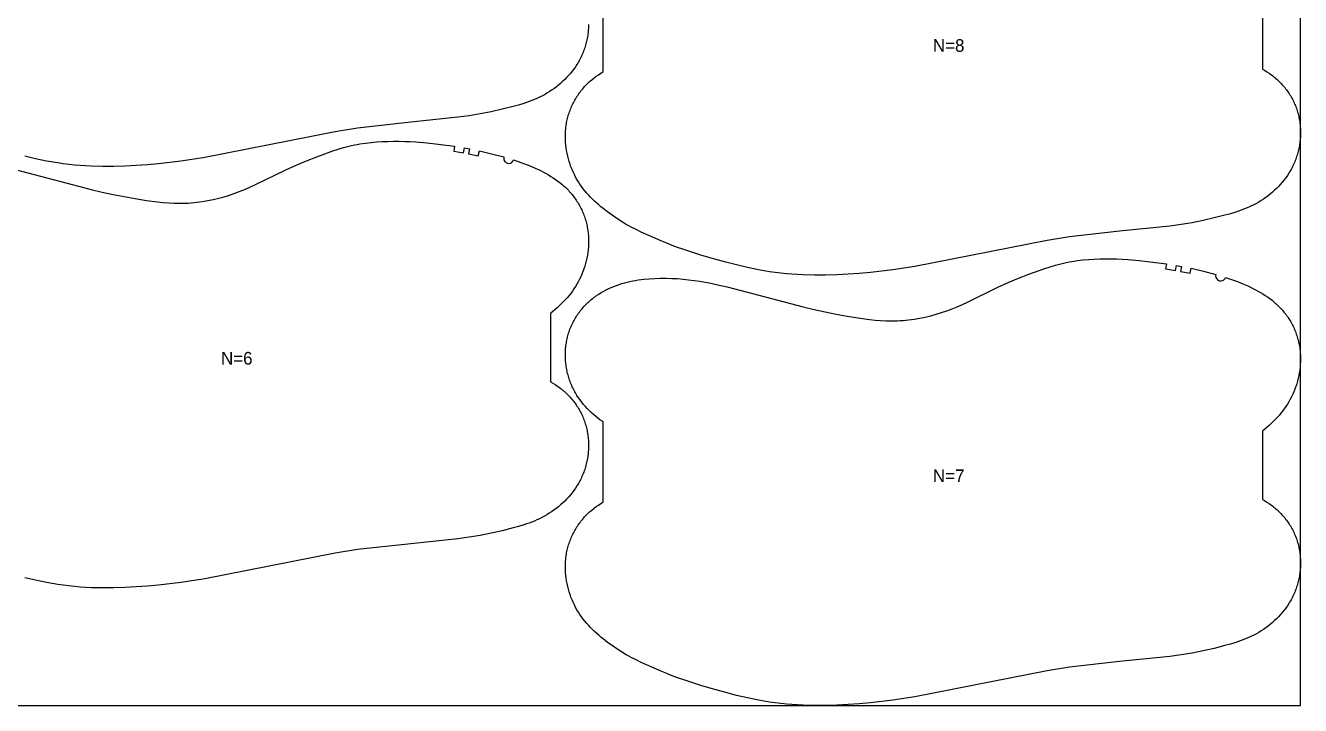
# Model space of a CAD drawing. Header units: inches. Extents: x 0 to 1977, y -12 to 1051.
# Drawn here: x 1473 to 1977, y -12 to 257 of the extents above; entities that cross this region are included whole.
import ezdxf

# ---------------------------------------------------------------- set-up
doc = ezdxf.new("R2010")
doc.units = ezdxf.units.IN

msp = doc.modelspace()

# ---------------------------------------------------------------- linework, layer by layer
at = {"layer": '1'}
for points in [[(0, -11.91), (1977.0647, -11.91), (1977.0647, 1050.7065), (0, 1050.7065), (0, -11.91)], [(1947.442, 157.1454), (1952.2027, 155.4687), (1954.2597, 154.6386), (1956.2891, 153.7433), (1957.2921, 153.2696), (1958.2865, 152.7777), (1959.2718, 152.2669), (1960.2474, 151.7365), (1961.2124, 151.1859), (1962.165, 150.6137), (1963.103, 150.0186), (1964.0243, 149.3992), (1964.9267, 148.7541), (1965.808, 148.082), (1966.6662, 147.3815), (1967.0859, 147.0202), (1967.499, 146.6512), (1967.9052, 146.2746), (1968.3044, 145.8902), (1968.6964, 145.4984), (1969.0812, 145.0993), (1969.4585, 144.6929), (1969.8281, 144.2795), (1970.1901, 143.8593), (1970.5441, 143.4322), (1970.8902, 142.9986), (1971.228, 142.5585), (1971.5576, 142.1121), (1971.8787, 141.6596), (1972.1911, 141.2011), (1972.4949, 140.7367), (1972.7897, 140.2666), (1973.0755, 139.7909), (1973.3522, 139.3099), (1973.6195, 138.8236), (1973.8776, 138.3323), (1974.1261, 137.8361), (1974.3651, 137.3353), (1974.5945, 136.8301), (1974.8142, 136.3206), (1975.024, 135.807), (1975.2239, 135.2895), (1975.4138, 134.7683), (1975.5936, 134.2436), (1975.7633, 133.7156), (1975.9226, 133.1845), (1976.0716, 132.6504), (1976.2101, 132.1136), (1976.3381, 131.5742), (1976.4554, 131.0325), (1976.5622, 130.4886), (1976.6585, 129.9427), (1976.7443, 129.3951), (1976.8198, 128.8458), (1976.885, 128.2952), (1976.9401, 127.7434), (1976.9849, 127.1906), (1977.0198, 126.637), (1977.0446, 126.0827), (1977.0596, 125.5281), (1977.0647, 124.9733), (1977.06, 124.4184), (1977.0457, 123.8637), (1976.9882, 122.7557), (1976.8929, 121.6506), (1976.7603, 120.5495), (1976.5912, 119.4534), (1976.386, 118.3634), (1976.1455, 117.2804), (1975.8703, 116.2053), (1975.561, 115.1393), (1975.2181, 114.0831), (1974.8424, 113.038), (1974.4339, 112.0052), (1973.9928, 110.9862), (1973.519, 109.9824), (1973.0129, 108.9951), (1972.4743, 108.0258), (1971.9035, 107.0759), (1971.3006, 106.1468), (1970.6659, 105.2395), (1970.0012, 104.3538), (1969.3086, 103.4891), (1968.5903, 102.6446), (1967.8483, 101.8197), (1967.0848, 101.0138), (1966.3018, 100.2263), (1965.5014, 99.4565), (1964.6856, 98.7038), (1963.8552, 97.9676), (1963.0111, 97.2476), (1962.1539, 96.5432), (1962.0647, 96.4737), (1962.0647, 69.4641), (1962.8841, 68.9926), (1963.8269, 68.4069), (1964.7488, 67.7892), (1965.2014, 67.4684), (1965.6482, 67.1397), (1966.089, 66.803), (1966.5236, 66.4584), (1966.9518, 66.1059), (1967.3733, 65.7455), (1967.788, 65.3773), (1968.1956, 65.0013), (1968.596, 64.6175), (1968.989, 64.226), (1969.3744, 63.827), (1969.7521, 63.4206), (1970.1219, 63.0069), (1970.4836, 62.5863), (1970.837, 62.1586), (1971.182, 61.7242), (1971.5184, 61.2832), (1971.846, 60.8356), (1972.1647, 60.3817), (1972.4743, 59.9216), (1972.7746, 59.4555), (1973.0654, 58.9834), (1973.3467, 58.5056), (1973.6182, 58.0222), (1973.8797, 57.5333), (1974.1312, 57.0391), (1974.3727, 56.54), (1974.6041, 56.036), (1974.8253, 55.5275), (1975.0364, 55.0146), (1975.2372, 54.4976), (1975.4278, 53.9766), (1975.6081, 53.452), (1975.778, 52.9239), (1975.9375, 52.3925), (1976.0865, 51.8581), (1976.2251, 51.3209), (1976.3531, 50.7811), (1976.4705, 50.239), (1976.5773, 49.6947), (1976.6735, 49.1485), (1976.759, 48.6006), (1976.8339, 48.0511), (1976.8982, 47.5003), (1976.9521, 46.9484), (1976.9954, 46.3955), (1977.0283, 45.8418), (1977.0508, 45.2876), (1977.0629, 44.733), (1977.0647, 44.1782), (1977.0561, 43.6235), (1977.0374, 43.0689), (1977.0084, 42.5148), (1976.9692, 41.9612), (1976.9198, 41.4085), (1976.8604, 40.8567), (1976.7909, 40.3061), (1976.7113, 39.7569), (1976.6217, 39.2092), (1976.5221, 38.6633), (1976.4126, 38.1194), (1976.2931, 37.5776), (1976.1636, 37.0381), (1976.0243, 36.5012), (1975.8751, 35.967), (1975.7161, 35.4357), (1975.5472, 34.9075), (1975.3686, 34.3826), (1975.1801, 33.8612), (1974.982, 33.3435), (1974.7741, 32.8297), (1974.5565, 32.32), (1974.3293, 31.8145), (1974.0925, 31.3134), (1973.8465, 30.8168), (1973.5913, 30.3247), (1973.3271, 29.8373), (1973.0541, 29.3546), (1972.7725, 28.8769), (1972.4825, 28.404), (1971.8777, 27.4737), (1971.2411, 26.5644), (1970.5742, 25.6769), (1969.8784, 24.812), (1969.1548, 23.9705), (1968.4046, 23.153), (1967.6287, 22.3601), (1966.828, 21.5923), (1966.0035, 20.8503), (1965.156, 20.1346), (1964.2865, 19.4457), (1963.396, 18.7844), (1962.4854, 18.151), (1961.5559, 17.5456), (1960.6086, 16.9682), (1959.6447, 16.4186), (1958.6654, 15.8968), (1957.6719, 15.4027), (1956.6653, 14.9363), (1955.6469, 14.4975), (1954.6177, 14.0857), (1953.579, 13.6989), (1952.532, 13.3344), (1951.4777, 12.9896), (1949.3523, 12.3487), (1947.2121, 11.7552), (1942.9118, 10.6564), (1938.5862, 9.6715), (1934.2331, 8.8091), (1929.8555, 8.0813), (1925.4583, 7.4894), (1905.5985, 5.4034), (1885.7509, 3.2043), (1876.989, 1.7928), (1824.7384, -8.4786), (1820.3562, -9.1763), (1815.9614, -9.794), (1807.1474, -10.8326), (1802.727, -11.2229), (1798.2996, -11.5237), (1793.8675, -11.7405), (1789.4317, -11.8721), (1784.9937, -11.91), (1780.5573, -11.821), (1778.3411, -11.7173), (1776.1274, -11.5709), (1773.917, -11.3808), (1771.711, -11.1458), (1769.5102, -10.8655), (1767.315, -10.5427), (1762.9424, -9.7841), (1758.5944, -8.8974), (1754.2694, -7.9042), (1749.9659, -6.8213), (1745.6859, -5.6503), (1740.5752, -4.1304), (1732.9798, -1.6752), (1730.8874, -0.9379), (1728.8106, -0.1601), (1726.7521, 0.6638), (1724.708, 1.5246), (1716.5882, 5.1183), (1714.5831, 6.0672), (1712.605, 7.0684), (1711.6289, 7.5937), (1710.662, 8.1361), (1708.7559, 9.2699), (1706.8868, 10.4653), (1705.0549, 11.718), (1703.2612, 13.0251), (1701.5107, 14.3889), (1700.6536, 15.0932), (1699.8094, 15.8133), (1698.9791, 16.5494), (1698.1632, 17.3021), (1697.3629, 18.0719), (1696.5799, 18.8594), (1695.8163, 19.6653), (1695.0744, 20.4902), (1694.356, 21.3347), (1693.6635, 22.1995), (1692.9988, 23.0852), (1692.3641, 23.9924), (1691.7611, 24.9215), (1691.1903, 25.8714), (1690.6518, 26.8407), (1690.1456, 27.828), (1689.6719, 28.8319), (1689.2308, 29.8509), (1688.8223, 30.8836), (1688.4465, 31.9288), (1688.1037, 32.9849), (1687.7944, 34.051), (1687.5191, 35.126), (1687.2786, 36.2091), (1687.0735, 37.2991), (1686.9043, 38.3951), (1686.7718, 39.4962), (1686.6765, 40.6013), (1686.619, 41.7093), (1686.6047, 42.264), (1686.6, 42.8189), (1686.6051, 43.3737), (1686.62, 43.9284), (1686.6449, 44.4826), (1686.6797, 45.0362), (1686.7246, 45.589), (1686.7796, 46.1408), (1686.8449, 46.6915), (1686.9204, 47.2407), (1687.0062, 47.7883), (1687.1025, 48.3342), (1687.2092, 48.8781), (1687.3266, 49.4199), (1687.4546, 49.9592), (1687.5931, 50.496), (1687.7421, 51.0301), (1687.9014, 51.5612), (1688.071, 52.0892), (1688.2509, 52.6139), (1688.4408, 53.1351), (1688.6407, 53.6526), (1688.8505, 54.1662), (1689.0702, 54.6757), (1689.2995, 55.181), (1689.5385, 55.6818), (1689.7871, 56.1779), (1690.0451, 56.6692), (1690.3125, 57.1555), (1690.5891, 57.6366), (1690.8749, 58.1122), (1691.1698, 58.5823), (1691.4735, 59.0467), (1691.786, 59.5052), (1692.1071, 59.9578), (1692.4366, 60.4042), (1692.7745, 60.8442), (1693.1205, 61.2779), (1693.4746, 61.7049), (1693.8365, 62.1252), (1694.2062, 62.5386), (1694.5835, 62.9449), (1694.9682, 63.3441), (1695.3603, 63.7359), (1695.7595, 64.1202), (1696.1657, 64.4969), (1696.5788, 64.8658), (1696.9985, 65.2272), (1697.8566, 65.9277), (1698.738, 66.5998), (1699.6403, 67.2448), (1700.5616, 67.8642), (1701.4996, 68.4593), (1701.6, 68.5196), (1701.6, 100.0313), (1701.1792, 100.3054), (1700.2686, 100.9388), (1699.3781, 101.6001), (1698.5087, 102.2889), (1697.6612, 103.0046), (1696.8366, 103.7467), (1696.036, 104.5145), (1695.26, 105.3074), (1694.5098, 106.1249), (1693.7863, 106.9664), (1693.0904, 107.8313), (1692.4235, 108.7187), (1691.787, 109.6281), (1691.1822, 110.5584), (1690.8921, 111.0312), (1690.6105, 111.509), (1690.3375, 111.9916), (1690.0734, 112.4791), (1689.8182, 112.9711), (1689.5721, 113.4678), (1689.3354, 113.9689), (1689.1082, 114.4744), (1688.8906, 114.9841), (1688.6827, 115.4979), (1688.4845, 116.0156), (1688.2961, 116.537), (1688.1174, 117.0619), (1687.9486, 117.59), (1687.7895, 118.1213), (1687.6404, 118.6556), (1687.501, 119.1925), (1687.3716, 119.732), (1687.2521, 120.2738), (1687.1425, 120.8177), (1687.043, 121.3636), (1686.9534, 121.9113), (1686.8738, 122.4605), (1686.8043, 123.0111), (1686.7448, 123.5629), (1686.6955, 124.1156), (1686.6563, 124.6692), (1686.6273, 125.2233), (1686.6085, 125.7778), (1686.6, 126.3326), (1686.6018, 126.8874), (1686.6139, 127.4419), (1686.6364, 127.9962), (1686.6693, 128.5498), (1686.7126, 129.1027), (1686.7664, 129.6547), (1686.8308, 130.2055), (1686.9057, 130.7549), (1686.9912, 131.3029), (1687.0874, 131.8491), (1687.1942, 132.3934), (1687.3116, 132.9355), (1687.4396, 133.4753), (1687.5782, 134.0125), (1687.7272, 134.5469), (1687.8867, 135.0782), (1688.0566, 135.6063), (1688.2369, 136.131), (1688.4274, 136.6519), (1688.6283, 137.169), (1688.8394, 137.6819), (1689.0606, 138.1904), (1689.292, 138.6944), (1689.5335, 139.1935), (1689.785, 139.6876), (1690.0465, 140.1765), (1690.318, 140.66), (1690.5992, 141.1378), (1690.8901, 141.6098), (1691.1904, 142.076), (1691.5, 142.5361), (1691.8187, 142.99), (1692.1463, 143.4375), (1692.4827, 143.8786), (1692.8277, 144.313), (1693.1811, 144.7406), (1693.5428, 145.1613), (1693.9125, 145.5749), (1694.2902, 145.9813), (1694.6756, 146.3803), (1695.0687, 146.7718), (1695.4691, 147.1557), (1695.8767, 147.5317), (1696.2914, 147.8999), (1696.7129, 148.2603), (1697.1411, 148.6128), (1697.5756, 148.9574), (1698.0164, 149.294), (1698.4632, 149.6228), (1698.9159, 149.9436), (1699.8378, 150.5613), (1700.7805, 151.147), (1701.7425, 151.7005), (1702.722, 152.2217), (1703.7176, 152.7105), (1704.728, 153.1674), (1705.7519, 153.593), (1706.7883, 153.9878), (1707.8358, 154.3525), (1708.8932, 154.6876), (1709.9595, 154.9937), (1711.0333, 155.2714), (1712.1136, 155.5214), (1713.1997, 155.7449), (1714.2907, 155.9433), (1715.3862, 156.118), (1716.4853, 156.2703), (1717.5875, 156.4015), (1719.7982, 156.6064), (1722.0135, 156.7418), (1724.2312, 156.8108), (1726.4496, 156.8148), (1728.667, 156.755), (1730.8819, 156.6335), (1733.0932, 156.4545), (1735.3002, 156.2227), (1737.502, 155.9431), (1739.6977, 155.6194), (1741.8862, 155.2517), (1744.0664, 154.839), (1746.237, 154.3805), (1750.55, 153.3399), (1780.596, 145.4499), (1784.9136, 144.424), (1789.2485, 143.4743), (1793.6006, 142.6066), (1797.9676, 141.8187), (1802.3484, 141.1145), (1806.7472, 140.529), (1808.9548, 140.2953), (1811.1668, 140.1141), (1813.382, 139.9977), (1814.4904, 139.9675), (1815.5992, 139.9581), (1816.708, 139.9707), (1817.8165, 140.0051), (1818.9243, 140.0611), (1820.031, 140.1384), (1821.1362, 140.2365), (1822.2394, 140.3552), (1823.3402, 140.4941), (1824.4383, 140.6528), (1826.6247, 141.0283), (1828.7972, 141.4774), (1830.9547, 141.9956), (1833.0962, 142.5784), (1835.2203, 143.2223), (1837.3247, 143.9272), (1839.4068, 144.6939), (1841.4639, 145.5233), (1843.495, 146.4137), (1845.5047, 147.3527), (1857.4462, 153.2404), (1861.4933, 155.0601), (1865.5892, 156.7685), (1869.7227, 158.381), (1875.989, 160.6308), (1878.0985, 161.3204), (1880.2232, 161.9574), (1881.2921, 162.2511), (1882.3661, 162.5258), (1883.4453, 162.7798), (1884.5294, 163.0133), (1885.6179, 163.2268), (1886.7103, 163.4209), (1888.9048, 163.7531), (1891.1089, 164.014), (1893.3191, 164.2086), (1895.5335, 164.3432), (1897.7508, 164.4245), (1899.9696, 164.4595), (1902.1886, 164.4537), (1904.407, 164.4081), (1906.6241, 164.3224), (1908.8391, 164.1966), (1913.2612, 163.83), (1917.6722, 163.3402), (1924.0664, 162.4657), (1923.7664, 160.4883), (1927.6772, 159.8571), (1928.0153, 161.8284), (1929.9847, 161.4796), (1929.6249, 159.5123), (1933.4997, 158.7535), (1933.91, 160.711), (1938.7729, 159.552), (1943.614, 158.3054), (1943.5335, 157.6881), (1943.6466, 157.076), (1943.9424, 156.5283), (1944.3924, 156.0981), (1944.9527, 155.827), (1945.5693, 155.7414), (1946.1824, 155.8495), (1946.7325, 156.1409), (1947.1664, 156.5872), (1947.442, 157.1454)]]:
    msp.add_lwpolyline(points, close=True, dxfattribs=at)
for points in [[(1962.0647, 266.4047), (1962.0647, 239.3951), (1962.8841, 238.9236), (1963.8269, 238.3379), (1964.7488, 237.7202), (1965.2014, 237.3994), (1965.6482, 237.0707), (1966.089, 236.734), (1966.5236, 236.3894), (1966.9518, 236.0369), (1967.3733, 235.6765), (1967.788, 235.3083), (1968.1956, 234.9323), (1968.596, 234.5485), (1968.989, 234.157), (1969.3744, 233.758), (1969.7521, 233.3516), (1970.1219, 232.9379), (1970.4836, 232.5173), (1970.837, 232.0896), (1971.182, 231.6552), (1971.5184, 231.2142), (1971.846, 230.7666), (1972.1647, 230.3127), (1972.4743, 229.8526), (1972.7746, 229.3865), (1973.0654, 228.9144), (1973.3467, 228.4366), (1973.6182, 227.9532), (1973.8797, 227.4643), (1974.1312, 226.9701), (1974.3727, 226.471), (1974.6041, 225.967), (1974.8253, 225.4585), (1975.0364, 224.9456), (1975.2372, 224.4286), (1975.4278, 223.9076), (1975.6081, 223.383), (1975.778, 222.8549), (1975.9375, 222.3235), (1976.0865, 221.7891), (1976.2251, 221.2519), (1976.3531, 220.7121), (1976.4705, 220.17), (1976.5773, 219.6257), (1976.6735, 219.0795), (1976.759, 218.5316), (1976.8339, 217.9821), (1976.8982, 217.4313), (1976.9521, 216.8794), (1976.9954, 216.3265), (1977.0283, 215.7728), (1977.0508, 215.2186), (1977.0629, 214.664), (1977.0647, 214.1092), (1977.0561, 213.5545), (1977.0374, 212.9999), (1977.0084, 212.4458), (1976.9692, 211.8922), (1976.9198, 211.3395), (1976.8604, 210.7877), (1976.7909, 210.2371), (1976.7113, 209.6879), (1976.6217, 209.1402), (1976.5221, 208.5943), (1976.4126, 208.0504), (1976.2931, 207.5086), (1976.1636, 206.9691), (1976.0243, 206.4322), (1975.8751, 205.898), (1975.7161, 205.3667), (1975.5472, 204.8385), (1975.3686, 204.3136), (1975.1801, 203.7922), (1974.982, 203.2745), (1974.7741, 202.7607), (1974.5565, 202.251), (1974.3293, 201.7455), (1974.0925, 201.2444), (1973.8465, 200.7478), (1973.5913, 200.2557), (1973.3271, 199.7683), (1973.0541, 199.2856), (1972.7725, 198.8079), (1972.4825, 198.335), (1971.8777, 197.4047), (1971.2411, 196.4954), (1970.5742, 195.6079), (1969.8784, 194.743), (1969.1548, 193.9015), (1968.4046, 193.084), (1967.6287, 192.2911), (1966.828, 191.5233), (1966.0035, 190.7813), (1965.156, 190.0656), (1964.2865, 189.3767), (1963.396, 188.7154), (1962.4854, 188.082), (1961.5559, 187.4766), (1960.6086, 186.8992), (1959.6447, 186.3496), (1958.6654, 185.8278), (1957.6719, 185.3337), (1956.6653, 184.8673), (1955.6469, 184.4285), (1954.6177, 184.0167), (1953.579, 183.6299), (1952.532, 183.2654), (1951.4777, 182.9206), (1949.3523, 182.2797), (1947.2121, 181.6862), (1942.9118, 180.5874), (1938.5862, 179.6025), (1934.2331, 178.7401), (1929.8555, 178.0123), (1925.4583, 177.4204), (1905.5985, 175.3344), (1885.7509, 173.1353), (1876.989, 171.7238), (1824.7384, 161.4524), (1820.3562, 160.7547), (1815.9614, 160.137), (1807.1474, 159.0984), (1802.727, 158.7081), (1798.2996, 158.4073), (1793.8675, 158.1905), (1789.4317, 158.0589), (1784.9937, 158.021), (1780.5573, 158.11), (1778.3411, 158.2137), (1776.1274, 158.3601), (1773.917, 158.5502), (1771.711, 158.7852), (1769.5102, 159.0655), (1767.315, 159.3883), (1762.9424, 160.1469), (1758.5944, 161.0336), (1754.2694, 162.0268), (1749.9659, 163.1097), (1745.6859, 164.2807), (1740.5752, 165.8006), (1732.9798, 168.2558), (1730.8874, 168.9931), (1728.8106, 169.7709), (1726.7521, 170.5948), (1724.708, 171.4556), (1716.5882, 175.0493), (1714.5831, 175.9982), (1712.605, 176.9994), (1711.6289, 177.5247), (1710.662, 178.0671), (1708.7559, 179.2009), (1706.8868, 180.3963), (1705.0549, 181.649), (1703.2612, 182.9561), (1701.5107, 184.3199), (1700.6536, 185.0242), (1699.8094, 185.7443), (1698.9791, 186.4804), (1698.1632, 187.2331), (1697.3629, 188.0029), (1696.5799, 188.7904), (1695.8163, 189.5963), (1695.0744, 190.4212), (1694.356, 191.2657), (1693.6635, 192.1305), (1692.9988, 193.0162), (1692.3641, 193.9234), (1691.7611, 194.8525), (1691.1903, 195.8024), (1690.6518, 196.7717), (1690.1456, 197.759), (1689.6719, 198.7629), (1689.2308, 199.7819), (1688.8223, 200.8146), (1688.4465, 201.8598), (1688.1037, 202.9159), (1687.7944, 203.982), (1687.5191, 205.057), (1687.2786, 206.1401), (1687.0735, 207.2301), (1686.9043, 208.3261), (1686.7718, 209.4272), (1686.6765, 210.5323), (1686.619, 211.6403), (1686.6047, 212.195), (1686.6, 212.7499), (1686.6051, 213.3047), (1686.62, 213.8594), (1686.6449, 214.4136), (1686.6797, 214.9672), (1686.7246, 215.52), (1686.7796, 216.0718), (1686.8449, 216.6225), (1686.9204, 217.1717), (1687.0062, 217.7193), (1687.1025, 218.2652), (1687.2092, 218.8091), (1687.3266, 219.3509), (1687.4546, 219.8902), (1687.5931, 220.427), (1687.7421, 220.9611), (1687.9014, 221.4922), (1688.071, 222.0202), (1688.2509, 222.5449), (1688.4408, 223.0661), (1688.6407, 223.5836), (1688.8505, 224.0972), (1689.0702, 224.6067), (1689.2995, 225.112), (1689.5385, 225.6128), (1689.7871, 226.1089), (1690.0451, 226.6002), (1690.3125, 227.0865), (1690.5891, 227.5676), (1690.8749, 228.0432), (1691.1698, 228.5133), (1691.4735, 228.9777), (1691.786, 229.4362), (1692.1071, 229.8888), (1692.4366, 230.3352), (1692.7745, 230.7752), (1693.1205, 231.2089), (1693.4746, 231.6359), (1693.8365, 232.0562), (1694.2062, 232.4696), (1694.5835, 232.8759), (1694.9682, 233.2751), (1695.3603, 233.6669), (1695.7595, 234.0512), (1696.1657, 234.4279), (1696.5788, 234.7968), (1696.9985, 235.1582), (1697.8566, 235.8587), (1698.738, 236.5308), (1699.6403, 237.1758), (1700.5616, 237.7952), (1701.4996, 238.3903), (1701.6, 238.4506), (1701.6, 269.9623)], [(1695.7647, 257.0322), (1695.7561, 256.4775), (1695.7374, 255.9229), (1695.7084, 255.3688), (1695.6692, 254.8152), (1695.6198, 254.2625), (1695.5604, 253.7107), (1695.4909, 253.1601), (1695.4113, 252.6109), (1695.3217, 252.0632), (1695.2221, 251.5173), (1695.1126, 250.9734), (1694.9931, 250.4316), (1694.8636, 249.8921), (1694.7243, 249.3552), (1694.5751, 248.821), (1694.4161, 248.2897), (1694.2472, 247.7615), (1694.0686, 247.2366), (1693.8801, 246.7152), (1693.682, 246.1975), (1693.4741, 245.6837), (1693.2565, 245.174), (1693.0293, 244.6685), (1692.7925, 244.1674), (1692.5465, 243.6708), (1692.2913, 243.1787), (1692.0271, 242.6913), (1691.7541, 242.2086), (1691.4725, 241.7309), (1691.1825, 241.258), (1690.5777, 240.3277), (1689.9411, 239.4184), (1689.2742, 238.5309), (1688.5784, 237.666), (1687.8548, 236.8245), (1687.1046, 236.007), (1686.3287, 235.2141), (1685.528, 234.4463), (1684.7035, 233.7043), (1683.856, 232.9886), (1682.9865, 232.2997), (1682.096, 231.6384), (1681.1854, 231.005), (1680.2559, 230.3996), (1679.3086, 229.8222), (1678.3447, 229.2726), (1677.3654, 228.7508), (1676.3719, 228.2567), (1675.3653, 227.7903), (1674.3469, 227.3515), (1673.3177, 226.9397), (1672.279, 226.5529), (1671.232, 226.1884), (1670.1777, 225.8436), (1668.0523, 225.2027), (1665.9121, 224.6092), (1661.6118, 223.5104), (1657.2862, 222.5255), (1652.9331, 221.6631), (1648.5555, 220.9353), (1644.1583, 220.3434), (1624.2985, 218.2574), (1604.4509, 216.0583), (1595.689, 214.6468), (1543.4384, 204.3754), (1539.0562, 203.6777), (1534.6614, 203.06), (1525.8474, 202.0214), (1521.427, 201.6311), (1516.9996, 201.3303), (1512.5675, 201.1135), (1508.1317, 200.9819), (1503.6937, 200.944), (1499.2573, 201.033), (1497.0411, 201.1367), (1494.8274, 201.2831), (1492.617, 201.4732), (1490.411, 201.7082), (1488.2102, 201.9885), (1486.015, 202.3113), (1481.6424, 203.0699), (1477.2944, 203.9566), (1472.9694, 204.9498)], [(1469.25, 199.7629), (1499.296, 191.8729), (1503.6136, 190.847), (1507.9485, 189.8973), (1512.3006, 189.0296), (1516.6676, 188.2417), (1521.0484, 187.5375), (1525.4472, 186.952), (1527.6548, 186.7183), (1529.8668, 186.5371), (1532.082, 186.4207), (1533.1904, 186.3905), (1534.2992, 186.3811), (1535.408, 186.3937), (1536.5165, 186.4281), (1537.6243, 186.4841), (1538.731, 186.5614), (1539.8362, 186.6595), (1540.9394, 186.7782), (1542.0402, 186.9171), (1543.1383, 187.0758), (1545.3247, 187.4513), (1547.4972, 187.9004), (1549.6547, 188.4186), (1551.7962, 189.0014), (1553.9203, 189.6453), (1556.0247, 190.3502), (1558.1068, 191.1169), (1560.1639, 191.9463), (1562.195, 192.8367), (1564.2047, 193.7757), (1576.1462, 199.6634), (1580.1933, 201.4831), (1584.2892, 203.1915), (1588.4227, 204.804), (1594.689, 207.0538), (1596.7985, 207.7434), (1598.9232, 208.3804), (1599.9921, 208.6741), (1601.0661, 208.9488), (1602.1453, 209.2028), (1603.2294, 209.4363), (1604.3179, 209.6498), (1605.4103, 209.8439), (1607.6048, 210.1761), (1609.8089, 210.437), (1612.0191, 210.6316), (1614.2335, 210.7662), (1616.4508, 210.8475), (1618.6696, 210.8825), (1620.8886, 210.8767), (1623.107, 210.8311), (1625.3241, 210.7454), (1627.5391, 210.6196), (1631.9612, 210.253), (1636.3722, 209.7632), (1642.7664, 208.8887), (1642.4664, 206.9113), (1646.3772, 206.2801), (1646.7153, 208.2514), (1648.6847, 207.9026), (1648.3249, 205.9353), (1652.1997, 205.1765), (1652.61, 207.134), (1657.4729, 205.975), (1662.314, 204.7284), (1662.2335, 204.1111), (1662.3466, 203.499), (1662.6424, 202.9513), (1663.0924, 202.5211), (1663.6527, 202.25), (1664.2693, 202.1644), (1664.8824, 202.2725), (1665.4325, 202.5639), (1665.8664, 203.0102), (1666.142, 203.5684), (1666.142, 203.5684), (1670.9027, 201.8917), (1672.9597, 201.0616), (1674.9891, 200.1663), (1675.9921, 199.6926), (1676.9865, 199.2007), (1677.9718, 198.6899), (1678.9474, 198.1595), (1679.9124, 197.6089), (1680.865, 197.0367), (1681.803, 196.4416), (1682.7243, 195.8222), (1683.6267, 195.1771), (1684.508, 194.505), (1685.3662, 193.8045), (1685.7859, 193.4432), (1686.199, 193.0742), (1686.6052, 192.6976), (1687.0044, 192.3132), (1687.3964, 191.9214), (1687.7812, 191.5223), (1688.1585, 191.1159), (1688.5281, 190.7025), (1688.8901, 190.2823), (1689.2441, 189.8552), (1689.5902, 189.4216), (1689.928, 188.9815), (1690.2576, 188.5351), (1690.5787, 188.0826), (1690.8911, 187.6241), (1691.1949, 187.1597), (1691.4897, 186.6896), (1691.7755, 186.2139), (1692.0522, 185.7329), (1692.3195, 185.2466), (1692.5776, 184.7553), (1692.8261, 184.2591), (1693.0651, 183.7583), (1693.2945, 183.2531), (1693.5142, 182.7436), (1693.724, 182.23), (1693.9239, 181.7125), (1694.1138, 181.1913), (1694.2936, 180.6666), (1694.4633, 180.1386), (1694.6226, 179.6075), (1694.7716, 179.0734), (1694.9101, 178.5366), (1695.0381, 177.9972), (1695.1554, 177.4555), (1695.2622, 176.9116), (1695.3585, 176.3657), (1695.4443, 175.8181), (1695.5198, 175.2688), (1695.585, 174.7182), (1695.6401, 174.1664), (1695.6849, 173.6136), (1695.7198, 173.06), (1695.7446, 172.5057), (1695.7596, 171.9511), (1695.7647, 171.3963), (1695.76, 170.8414), (1695.7457, 170.2867), (1695.6882, 169.1787), (1695.5929, 168.0736), (1695.4603, 166.9725), (1695.2912, 165.8764), (1695.086, 164.7864), (1694.8455, 163.7034), (1694.5703, 162.6283), (1694.261, 161.5623), (1693.9181, 160.5061), (1693.5424, 159.461), (1693.1339, 158.4282), (1692.6928, 157.4092), (1692.219, 156.4054), (1691.7129, 155.4181), (1691.1743, 154.4488), (1690.6035, 153.4989), (1690.0006, 152.5698), (1689.3659, 151.6625), (1688.7012, 150.7768), (1688.0086, 149.9121), (1687.2903, 149.0676), (1686.5483, 148.2427), (1685.7848, 147.4368), (1685.0018, 146.6493), (1684.2014, 145.8795), (1683.3856, 145.1268), (1682.5552, 144.3906), (1681.7111, 143.6706), (1680.8539, 142.9662), (1680.7647, 142.8967), (1680.7647, 115.8871), (1681.5841, 115.4156), (1682.5269, 114.8299), (1683.4488, 114.2122), (1683.9014, 113.8914), (1684.3482, 113.5627), (1684.789, 113.226), (1685.2236, 112.8814), (1685.6518, 112.5289), (1686.0733, 112.1685), (1686.488, 111.8003), (1686.8956, 111.4243), (1687.296, 111.0405), (1687.689, 110.649), (1688.0744, 110.25), (1688.4521, 109.8436), (1688.8219, 109.4299), (1689.1836, 109.0093), (1689.537, 108.5816), (1689.882, 108.1472), (1690.2184, 107.7062), (1690.546, 107.2586), (1690.8647, 106.8047), (1691.1743, 106.3446), (1691.4746, 105.8785), (1691.7654, 105.4064), (1692.0467, 104.9286), (1692.3182, 104.4452), (1692.5797, 103.9563), (1692.8312, 103.4621), (1693.0727, 102.963), (1693.3041, 102.459), (1693.5253, 101.9505), (1693.7364, 101.4376), (1693.9372, 100.9206), (1694.1278, 100.3996), (1694.3081, 99.875), (1694.478, 99.3469), (1694.6375, 98.8155), (1694.7865, 98.2811), (1694.9251, 97.7439), (1695.0531, 97.2041), (1695.1705, 96.662), (1695.2773, 96.1177), (1695.3735, 95.5715), (1695.459, 95.0236), (1695.5339, 94.4741), (1695.5982, 93.9233), (1695.6521, 93.3714), (1695.6954, 92.8185), (1695.7283, 92.2648), (1695.7508, 91.7106), (1695.7629, 91.156), (1695.7647, 90.6012), (1695.7561, 90.0465), (1695.7374, 89.4919), (1695.7084, 88.9378), (1695.6692, 88.3842), (1695.6198, 87.8315), (1695.5604, 87.2797), (1695.4909, 86.7291), (1695.4113, 86.1799), (1695.3217, 85.6322), (1695.2221, 85.0863), (1695.1126, 84.5424), (1694.9931, 84.0006), (1694.8636, 83.4611), (1694.7243, 82.9242), (1694.5751, 82.39), (1694.4161, 81.8587), (1694.2472, 81.3305), (1694.0686, 80.8056), (1693.8801, 80.2842), (1693.682, 79.7665), (1693.4741, 79.2527), (1693.2565, 78.743), (1693.0293, 78.2375), (1692.7925, 77.7364), (1692.5465, 77.2398), (1692.2913, 76.7477), (1692.0271, 76.2603), (1691.7541, 75.7776), (1691.4725, 75.2999), (1691.1825, 74.827), (1690.5777, 73.8967), (1689.9411, 72.9874), (1689.2742, 72.0999), (1688.5784, 71.235), (1687.8548, 70.3935), (1687.1046, 69.576), (1686.3287, 68.7831), (1685.528, 68.0153), (1684.7035, 67.2733), (1683.856, 66.5576), (1682.9865, 65.8687), (1682.096, 65.2074), (1681.1854, 64.574), (1680.2559, 63.9686), (1679.3086, 63.3912), (1678.3447, 62.8416), (1677.3654, 62.3198), (1676.3719, 61.8257), (1675.3653, 61.3593), (1674.3469, 60.9205), (1673.3177, 60.5087), (1672.279, 60.1219), (1671.232, 59.7574), (1670.1777, 59.4126), (1668.0523, 58.7717), (1665.9121, 58.1782), (1661.6118, 57.0794), (1657.2862, 56.0945), (1652.9331, 55.2321), (1648.5555, 54.5043), (1644.1583, 53.9124), (1624.2985, 51.8264), (1604.4509, 49.6273), (1595.689, 48.2158), (1543.4384, 37.9444), (1539.0562, 37.2467), (1534.6614, 36.629), (1525.8474, 35.5904), (1521.427, 35.2001), (1516.9996, 34.8993), (1512.5675, 34.6825), (1508.1317, 34.5509), (1503.6937, 34.513), (1499.2573, 34.602), (1497.0411, 34.7057), (1494.8274, 34.8521), (1492.617, 35.0422), (1490.411, 35.2772), (1488.2102, 35.5575), (1486.015, 35.8803), (1481.6424, 36.6389), (1477.2944, 37.5256), (1472.9694, 38.5188)]]:
    msp.add_lwpolyline(points, dxfattribs=at)

# ---------------------------------------------------------------- texts
for s, p in [('N=8', (1831.8323, 246.2057)), ('N=6', (1550.5323, 122.6977)), ('N=7', (1831.8323, 76.2747))]:
    msp.add_text(s, height=5, dxfattribs=at).set_placement(p)

doc.saveas('drawing.dxf')
